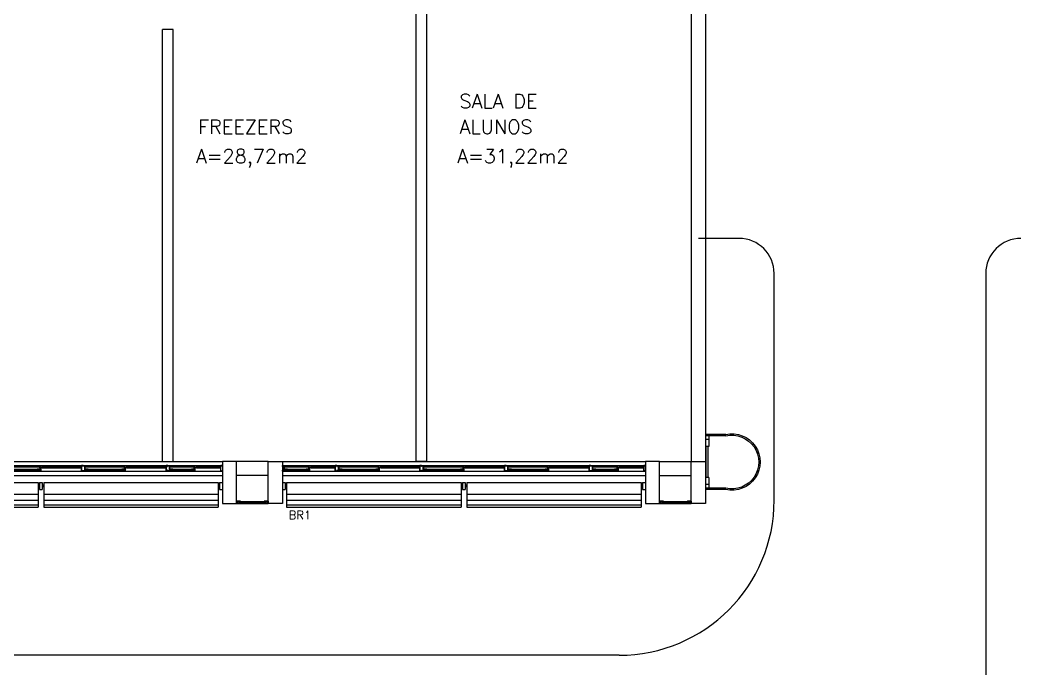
# Model space of a CAD drawing. Header units: millimetres. Extents: x 2128 to 2646, y 1972 to 2207.
# Drawn here: x 2289.74 to 2303.94, y 2124.57 to 2133.77 of the extents above; entities that cross this region are included whole.
import ezdxf

# ---------------------------------------------------------------- set-up
doc = ezdxf.new("R2010")
doc.units = ezdxf.units.MM
doc.linetypes.add('DASHED2', pattern=[0.375, 0.25, -0.125])
for name, color, linetype in [('AR-ALV', 2, 'Continuous'), ('AR-BRISES', 1, 'Continuous'), ('AR-CALÇADA', 1, 'Continuous'), ('AR-ESQ', 1, 'Continuous'), ('AR-ESTC', 3, 'Continuous'), ('AR-PEITORIL', 1, 'Continuous'), ('BR-LINHAS', 1, 'Continuous'), ('BR-MONTANTE', 242, 'Continuous'), ('BR-PAINEL', 1, 'Continuous'), ('BR-SUPORTE', 1, 'Continuous'), ('BR-TEXTO', 2, 'Continuous'), ('DT-ESQ-BAGUETE-C', 1, 'Continuous'), ('DT-ESQ-BAGUETE-V', 1, 'Continuous'), ('DT-ESQ-CHAPA DOBRADA-V', 1, 'Continuous'), ('DT-ESQ-PERFIL CADEIRA-C', 2, 'Continuous'), ('DT-ESQ-PERFIL CADEIRA-V', 2, 'Continuous'), ('DT-ESQ-PERFIL U SIMPLES-C', 2, 'Continuous'), ('DT-ESQ-PERFIL U-C', 2, 'Continuous'), ('DT-ESQ-PERFIL U-V', 1, 'Continuous'), ('DT-ESQ-VENEZIANA-C', 1, 'Continuous'), ('DT-ESQ-VENEZIANA-V', 1, 'Continuous'), ('DT-ESQ-VIDRO-C', 2, 'Continuous'), ('DT-TXTMOD', 1, 'Continuous'), ('EQUIPAMENTO', 2, 'Continuous'), ('TEXTO', 2, 'Continuous'), ('Área', 2, 'Continuous')]:
    doc.layers.add(name, color=color, linetype=linetype)
doc.styles.add('S10', font='simplex.shx', dxfattribs={"height": 0.1})
doc.styles.add('S12', font='simplex.shx', dxfattribs={"width": 1.1, "height": 0.12})
doc.styles.add('UNB-100', font='simplex.shx', dxfattribs={"height": 0.2})

# ---------------------------------------------------------------- blocks, each defined once
blk = doc.blocks.new('EF40-P')
at = {"layer": 'DT-ESQ-BAGUETE-C', "ltscale": 0.1}
for points in [[(0.073, -0.125), (0.06, -0.125), (0.06, -0.124), (0.073, -0.124, 0.414214), (0.073, -0.123), (0.073, -0.112, 0.414214), (0.073, -0.112), (0.06, -0.112), (0.06, -0.11), (0.073, -0.11, -0.414214), (0.075, -0.112), (0.075, -0.124, -0.414214)], [(0.339, -0.125), (0.352, -0.125), (0.352, -0.124), (0.34, -0.124, -0.414214), (0.339, -0.123), (0.339, -0.112, -0.414214), (0.34, -0.112), (0.352, -0.112), (0.352, -0.11), (0.339, -0.11, 0.414214), (0.337, -0.112), (0.337, -0.124, 0.414214)], [(0.422, -0.08), (0.409, -0.08), (0.409, -0.079), (0.422, -0.079, 0.414214), (0.422, -0.078), (0.422, -0.067, 0.414214), (0.422, -0.067), (0.409, -0.067), (0.409, -0.065), (0.422, -0.065, -0.414214), (0.424, -0.067), (0.424, -0.079, -0.414214)], [(0.702, -0.08), (0.715, -0.08), (0.715, -0.079), (0.702, -0.079, -0.414214), (0.702, -0.078), (0.702, -0.067, -0.414214), (0.702, -0.067), (0.715, -0.067), (0.715, -0.065), (0.702, -0.065, 0.414214), (0.7, -0.067), (0.7, -0.079, 0.414214)], [(0.848, -0.125), (0.835, -0.125), (0.835, -0.124), (0.848, -0.124, 0.414214), (0.848, -0.123), (0.848, -0.112, 0.414214), (0.848, -0.112), (0.835, -0.112), (0.835, -0.11), (0.848, -0.11, -0.414214), (0.85, -0.112), (0.85, -0.124, -0.414214)], [(1.326, -0.125), (1.34, -0.125), (1.34, -0.124), (1.327, -0.124, -0.414214), (1.326, -0.123), (1.326, -0.112, -0.414214), (1.327, -0.112), (1.34, -0.112), (1.34, -0.11), (1.326, -0.11, 0.414214), (1.325, -0.112), (1.325, -0.124, 0.414214)], [(1.41, -0.08), (1.396, -0.08), (1.396, -0.079), (1.409, -0.079, 0.414214), (1.41, -0.078), (1.41, -0.067, 0.414214), (1.409, -0.067), (1.396, -0.067), (1.396, -0.065), (1.41, -0.065, -0.414214), (1.411, -0.067), (1.411, -0.079, -0.414214)], [(1.901, -0.08), (1.915, -0.08), (1.915, -0.079), (1.902, -0.079, -0.414214), (1.901, -0.078), (1.901, -0.067, -0.414214), (1.902, -0.067), (1.915, -0.067), (1.915, -0.065), (1.901, -0.065, 0.414214), (1.9, -0.067), (1.9, -0.079, 0.414214)], [(2.048, -0.125), (2.035, -0.125), (2.035, -0.124), (2.048, -0.124, 0.414214), (2.048, -0.123), (2.048, -0.112, 0.414214), (2.048, -0.112), (2.035, -0.112), (2.035, -0.11), (2.048, -0.11, -0.414214), (2.05, -0.112), (2.05, -0.124, -0.414214)], [(2.526, -0.125), (2.54, -0.125), (2.54, -0.124), (2.527, -0.124, -0.414214), (2.526, -0.123), (2.526, -0.112, -0.414214), (2.527, -0.112), (2.54, -0.112), (2.54, -0.11), (2.526, -0.11, 0.414214), (2.525, -0.112), (2.525, -0.124, 0.414214)], [(2.61, -0.08), (2.596, -0.08), (2.596, -0.079), (2.609, -0.079, 0.414214), (2.61, -0.078), (2.61, -0.067, 0.414214), (2.609, -0.067), (2.596, -0.067), (2.596, -0.065), (2.61, -0.065, -0.414214), (2.611, -0.067), (2.611, -0.079, -0.414214)], [(3.101, -0.08), (3.115, -0.08), (3.115, -0.079), (3.102, -0.079, -0.414214), (3.101, -0.078), (3.101, -0.067, -0.414214), (3.102, -0.067), (3.115, -0.067), (3.115, -0.065), (3.101, -0.065, 0.414214), (3.1, -0.067), (3.1, -0.079, 0.414214)], [(3.248, -0.125), (3.235, -0.125), (3.235, -0.124), (3.248, -0.124, 0.414214), (3.248, -0.123), (3.248, -0.112, 0.414214), (3.248, -0.112), (3.235, -0.112), (3.235, -0.11), (3.248, -0.11, -0.414214), (3.25, -0.112), (3.25, -0.124, -0.414214)], [(3.726, -0.125), (3.74, -0.125), (3.74, -0.124), (3.727, -0.124, -0.414214), (3.726, -0.123), (3.726, -0.112, -0.414214), (3.727, -0.112), (3.74, -0.112), (3.74, -0.11), (3.726, -0.11, 0.414214), (3.725, -0.112), (3.725, -0.124, 0.414214)], [(3.81, -0.08), (3.796, -0.08), (3.796, -0.079), (3.809, -0.079, 0.414214), (3.81, -0.078), (3.81, -0.067, 0.414214), (3.809, -0.067), (3.796, -0.067), (3.796, -0.065), (3.81, -0.065, -0.414214), (3.811, -0.067), (3.811, -0.079, -0.414214)], [(4.301, -0.08), (4.315, -0.08), (4.315, -0.079), (4.302, -0.079, -0.414214), (4.301, -0.078), (4.301, -0.067, -0.414214), (4.302, -0.067), (4.315, -0.067), (4.315, -0.065), (4.301, -0.065, 0.414214), (4.3, -0.067), (4.3, -0.079, 0.414214)], [(4.448, -0.125), (4.435, -0.125), (4.435, -0.124), (4.448, -0.124, 0.414214), (4.448, -0.123), (4.448, -0.112, 0.414214), (4.448, -0.112), (4.435, -0.112), (4.435, -0.11), (4.448, -0.11, -0.414214), (4.45, -0.112), (4.45, -0.124, -0.414214)], [(4.714, -0.125), (4.727, -0.125), (4.727, -0.124), (4.714, -0.124, -0.414214), (4.714, -0.123), (4.714, -0.112, -0.414214), (4.714, -0.112), (4.727, -0.112), (4.727, -0.11), (4.714, -0.11, 0.414214), (4.712, -0.112), (4.712, -0.124, 0.414214)], [(4.797, -0.08), (4.784, -0.08), (4.784, -0.079), (4.797, -0.079, 0.414214), (4.797, -0.078), (4.797, -0.067, 0.414214), (4.797, -0.067), (4.784, -0.067), (4.784, -0.065), (4.797, -0.065, -0.414214), (4.799, -0.067), (4.799, -0.079, -0.414214)], [(5.076, -0.08), (5.09, -0.08), (5.09, -0.079), (5.077, -0.079, -0.414214), (5.076, -0.078), (5.076, -0.067, -0.414214), (5.077, -0.067), (5.09, -0.067), (5.09, -0.065), (5.076, -0.065, 0.414214), (5.075, -0.067), (5.075, -0.079, 0.414214)]]:
    blk.add_lwpolyline(points, format="xyb", close=True, dxfattribs=at)
at = {"layer": 'DT-ESQ-BAGUETE-V', "ltscale": 0.1}
for p, q in [((0.073, -0.11), (0.339, -0.11)), ((0.422, -0.065), (0.702, -0.065)), ((0.848, -0.11), (1.326, -0.11)), ((1.41, -0.065), (1.901, -0.065)), ((2.048, -0.11), (2.526, -0.11)), ((2.61, -0.065), (3.101, -0.065)), ((3.248, -0.11), (3.726, -0.11)), ((3.81, -0.065), (4.301, -0.065)), ((4.448, -0.11), (4.714, -0.11)), ((4.797, -0.065), (5.076, -0.065))]:
    blk.add_line(p, q, dxfattribs=at)
at = {"layer": 'DT-ESQ-CHAPA DOBRADA-V', "ltscale": 0.1}
for p, q in [((0.025, -0.077), (0.374, -0.077)), ((0.025, -0.08), (0.374, -0.08)), ((0.8, -0.077), (1.361, -0.077)), ((0.8, -0.08), (1.361, -0.08)), ((2, -0.077), (2.561, -0.077)), ((2, -0.08), (2.561, -0.08)), ((3.2, -0.077), (3.761, -0.077)), ((3.2, -0.08), (3.761, -0.08)), ((4.4, -0.077), (4.749, -0.077)), ((4.4, -0.08), (4.749, -0.08))]:
    blk.add_line(p, q, dxfattribs=at)
at = {"layer": 'DT-ESQ-PERFIL CADEIRA-C', "ltscale": 0.1}
for p, q in [((0.025, -0.134), (0.073, -0.134)), ((0.385, -0.134), (0.339, -0.134)), ((0.376, -0.088), (0.422, -0.088)), ((0.75, -0.088), (0.702, -0.088)), ((0.8, -0.134), (0.848, -0.134)), ((1.373, -0.134), (1.326, -0.134)), ((1.363, -0.088), (1.41, -0.088)), ((1.95, -0.088), (1.901, -0.088)), ((2, -0.134), (2.048, -0.134)), ((2.573, -0.134), (2.526, -0.134)), ((2.563, -0.088), (2.61, -0.088)), ((3.15, -0.088), (3.101, -0.088)), ((3.2, -0.134), (3.248, -0.134)), ((3.773, -0.134), (3.726, -0.134)), ((3.763, -0.088), (3.81, -0.088)), ((4.35, -0.088), (4.301, -0.088)), ((4.4, -0.134), (4.448, -0.134)), ((4.76, -0.134), (4.714, -0.134)), ((4.751, -0.088), (4.797, -0.088)), ((5.125, -0.088), (5.076, -0.088))]:
    blk.add_line(p, q, dxfattribs=at)
for points in [[(0.073, -0.135), (0.025, -0.135), (0.025, -0.134), (0.06, -0.134, -0.198912), (0.059, -0.133, -0.198913), (0.059, -0.132), (0.059, -0.112, 0.414214), (0.058, -0.112), (0.025, -0.112), (0.025, -0.11), (0.059, -0.11, -0.414214), (0.06, -0.112), (0.06, -0.124), (0.06, -0.125), (0.06, -0.132), (0.073, -0.132, -1)], [(0.339, -0.132, 1), (0.339, -0.135), (0.385, -0.135, 0.414214), (0.387, -0.133), (0.387, -0.112, 0.414214), (0.385, -0.11), (0.354, -0.11, 0.414214), (0.352, -0.112), (0.352, -0.132)], [(0.352, -0.134, 0.198913), (0.354, -0.133, 0.198913), (0.354, -0.132), (0.354, -0.112, -0.414214), (0.354, -0.112), (0.385, -0.112, -0.414214), (0.386, -0.112), (0.386, -0.133, -0.414214), (0.385, -0.134)], [(0.422, -0.087, -1), (0.422, -0.09), (0.376, -0.09, -0.414214), (0.374, -0.088), (0.374, -0.067, -0.414214), (0.376, -0.065), (0.407, -0.065, -0.414214), (0.409, -0.067), (0.409, -0.087)], [(0.409, -0.088, -0.198913), (0.408, -0.088, -0.198913), (0.407, -0.087), (0.407, -0.067, 0.414214), (0.407, -0.067), (0.376, -0.067, 0.414214), (0.375, -0.067), (0.375, -0.088, 0.414214), (0.376, -0.088)], [(0.702, -0.09), (0.75, -0.09), (0.75, -0.088), (0.715, -0.088, 0.198912), (0.716, -0.088, 0.198913), (0.716, -0.087), (0.716, -0.067, -0.414214), (0.717, -0.067), (0.75, -0.067), (0.75, -0.065), (0.716, -0.065, 0.414214), (0.715, -0.067), (0.715, -0.079), (0.715, -0.08), (0.715, -0.087), (0.702, -0.087, 1)], [(0.848, -0.135), (0.8, -0.135), (0.8, -0.134), (0.835, -0.134, -0.198912), (0.834, -0.133, -0.198913), (0.833, -0.132), (0.833, -0.112, 0.414214), (0.833, -0.112), (0.8, -0.112), (0.8, -0.11), (0.833, -0.11, -0.414214), (0.835, -0.112), (0.835, -0.124), (0.835, -0.125), (0.835, -0.132), (0.848, -0.132, -1)], [(1.326, -0.132, 1), (1.326, -0.135), (1.373, -0.135, 0.414214), (1.375, -0.133), (1.375, -0.112, 0.414214), (1.373, -0.11), (1.341, -0.11, 0.414214), (1.34, -0.112), (1.34, -0.132)], [(1.34, -0.134, 0.198913), (1.341, -0.133, 0.198913), (1.341, -0.132), (1.341, -0.112, -0.414214), (1.342, -0.112), (1.373, -0.112, -0.414214), (1.373, -0.112), (1.373, -0.133, -0.414214), (1.373, -0.134)], [(1.41, -0.087, -1), (1.41, -0.09), (1.363, -0.09, -0.414214), (1.361, -0.088), (1.361, -0.067, -0.414214), (1.363, -0.065), (1.395, -0.065, -0.414214), (1.396, -0.067), (1.396, -0.087)], [(1.396, -0.088, -0.198913), (1.395, -0.088, -0.198913), (1.395, -0.087), (1.395, -0.067, 0.414214), (1.394, -0.067), (1.363, -0.067, 0.414214), (1.363, -0.067), (1.363, -0.088, 0.414214), (1.363, -0.088)], [(1.901, -0.09), (1.95, -0.09), (1.95, -0.088), (1.915, -0.088, 0.198912), (1.916, -0.088, 0.198913), (1.916, -0.087), (1.916, -0.067, -0.414214), (1.917, -0.067), (1.95, -0.067), (1.95, -0.065), (1.916, -0.065, 0.414214), (1.915, -0.067), (1.915, -0.079), (1.915, -0.08), (1.915, -0.087), (1.901, -0.087, 1)], [(2.048, -0.135), (2, -0.135), (2, -0.134), (2.035, -0.134, -0.198912), (2.034, -0.133, -0.198913), (2.033, -0.132), (2.033, -0.112, 0.414214), (2.033, -0.112), (2, -0.112), (2, -0.11), (2.033, -0.11, -0.414214), (2.035, -0.112), (2.035, -0.124), (2.035, -0.125), (2.035, -0.132), (2.048, -0.132, -1)], [(2.526, -0.132, 1), (2.526, -0.135), (2.573, -0.135, 0.414214), (2.575, -0.133), (2.575, -0.112, 0.414214), (2.573, -0.11), (2.541, -0.11, 0.414214), (2.54, -0.112), (2.54, -0.132)], [(2.54, -0.134, 0.198913), (2.541, -0.133, 0.198913), (2.541, -0.132), (2.541, -0.112, -0.414214), (2.542, -0.112), (2.573, -0.112, -0.414214), (2.573, -0.112), (2.573, -0.133, -0.414214), (2.573, -0.134)], [(2.61, -0.087, -1), (2.61, -0.09), (2.563, -0.09, -0.414214), (2.561, -0.088), (2.561, -0.067, -0.414214), (2.563, -0.065), (2.595, -0.065, -0.414214), (2.596, -0.067), (2.596, -0.087)], [(2.596, -0.088, -0.198913), (2.595, -0.088, -0.198913), (2.595, -0.087), (2.595, -0.067, 0.414214), (2.594, -0.067), (2.563, -0.067, 0.414214), (2.563, -0.067), (2.563, -0.088, 0.414214), (2.563, -0.088)], [(3.101, -0.09), (3.15, -0.09), (3.15, -0.088), (3.115, -0.088, 0.198912), (3.116, -0.088, 0.198913), (3.116, -0.087), (3.116, -0.067, -0.414214), (3.117, -0.067), (3.15, -0.067), (3.15, -0.065), (3.116, -0.065, 0.414214), (3.115, -0.067), (3.115, -0.079), (3.115, -0.08), (3.115, -0.087), (3.101, -0.087, 1)], [(3.248, -0.135), (3.2, -0.135), (3.2, -0.134), (3.235, -0.134, -0.198912), (3.234, -0.133, -0.198913), (3.233, -0.132), (3.233, -0.112, 0.414214), (3.233, -0.112), (3.2, -0.112), (3.2, -0.11), (3.233, -0.11, -0.414214), (3.235, -0.112), (3.235, -0.124), (3.235, -0.125), (3.235, -0.132), (3.248, -0.132, -1)], [(3.726, -0.132, 1), (3.726, -0.135), (3.773, -0.135, 0.414214), (3.775, -0.133), (3.775, -0.112, 0.414214), (3.773, -0.11), (3.741, -0.11, 0.414214), (3.74, -0.112), (3.74, -0.132)], [(3.74, -0.134, 0.198913), (3.741, -0.133, 0.198913), (3.741, -0.132), (3.741, -0.112, -0.414214), (3.742, -0.112), (3.773, -0.112, -0.414214), (3.773, -0.112), (3.773, -0.133, -0.414214), (3.773, -0.134)], [(3.81, -0.087, -1), (3.81, -0.09), (3.763, -0.09, -0.414214), (3.761, -0.088), (3.761, -0.067, -0.414214), (3.763, -0.065), (3.795, -0.065, -0.414214), (3.796, -0.067), (3.796, -0.087)], [(3.796, -0.088, -0.198913), (3.795, -0.088, -0.198913), (3.795, -0.087), (3.795, -0.067, 0.414214), (3.794, -0.067), (3.763, -0.067, 0.414214), (3.763, -0.067), (3.763, -0.088, 0.414214), (3.763, -0.088)], [(4.301, -0.09), (4.35, -0.09), (4.35, -0.088), (4.315, -0.088, 0.198912), (4.316, -0.088, 0.198913), (4.316, -0.087), (4.316, -0.067, -0.414214), (4.317, -0.067), (4.35, -0.067), (4.35, -0.065), (4.316, -0.065, 0.414214), (4.315, -0.067), (4.315, -0.079), (4.315, -0.08), (4.315, -0.087), (4.301, -0.087, 1)], [(4.448, -0.135), (4.4, -0.135), (4.4, -0.134), (4.435, -0.134, -0.198912), (4.434, -0.133, -0.198913), (4.433, -0.132), (4.433, -0.112, 0.414214), (4.433, -0.112), (4.4, -0.112), (4.4, -0.11), (4.433, -0.11, -0.414214), (4.435, -0.112), (4.435, -0.124), (4.435, -0.125), (4.435, -0.132), (4.448, -0.132, -1)], [(4.714, -0.132, 1), (4.714, -0.135), (4.76, -0.135, 0.414214), (4.762, -0.133), (4.762, -0.112, 0.414214), (4.76, -0.11), (4.729, -0.11, 0.414214), (4.727, -0.112), (4.727, -0.132)], [(4.727, -0.134, 0.198913), (4.729, -0.133, 0.198913), (4.729, -0.132), (4.729, -0.112, -0.414214), (4.729, -0.112), (4.76, -0.112, -0.414214), (4.761, -0.112), (4.761, -0.133, -0.414214), (4.76, -0.134)], [(4.797, -0.087, -1), (4.797, -0.09), (4.751, -0.09, -0.414214), (4.749, -0.088), (4.749, -0.067, -0.414214), (4.751, -0.065), (4.782, -0.065, -0.414214), (4.784, -0.067), (4.784, -0.087)], [(4.784, -0.088, -0.198913), (4.783, -0.088, -0.198913), (4.782, -0.087), (4.782, -0.067, 0.414214), (4.782, -0.067), (4.751, -0.067, 0.414214), (4.75, -0.067), (4.75, -0.088, 0.414214), (4.751, -0.088)], [(5.076, -0.09), (5.125, -0.09), (5.125, -0.088), (5.09, -0.088, 0.198912), (5.091, -0.088, 0.198913), (5.091, -0.087), (5.091, -0.067, -0.414214), (5.092, -0.067), (5.125, -0.067), (5.125, -0.065), (5.091, -0.065, 0.414214), (5.09, -0.067), (5.09, -0.079), (5.09, -0.08), (5.09, -0.087), (5.076, -0.087, 1)]]:
    blk.add_lwpolyline(points, format="xyb", close=True, dxfattribs=at)
at = {"layer": 'DT-ESQ-PERFIL CADEIRA-V', "ltscale": 0.1}
for p, q in [((0.073, -0.135), (0.339, -0.135)), ((0.407, -0.09), (0.702, -0.09)), ((0.848, -0.135), (1.326, -0.135)), ((1.395, -0.09), (1.901, -0.09)), ((2.048, -0.135), (2.526, -0.135)), ((2.595, -0.09), (3.101, -0.09)), ((3.248, -0.135), (3.726, -0.135)), ((3.795, -0.09), (4.301, -0.09)), ((4.448, -0.135), (4.714, -0.135)), ((4.782, -0.09), (5.076, -0.09))]:
    blk.add_line(p, q, dxfattribs=at)
at = {"layer": 'DT-ESQ-PERFIL U SIMPLES-C', "ltscale": 0.1}
for points in [[(0.376, -0.102), (0.384, -0.102), (0.384, -0.1), (0.376, -0.1, -0.414214), (0.375, -0.1), (0.375, -0.092, -0.414214), (0.376, -0.091), (0.384, -0.091), (0.384, -0.09), (0.376, -0.09, 0.414214), (0.374, -0.092), (0.374, -0.1, 0.414214)], [(0.385, -0.098), (0.377, -0.098), (0.377, -0.1), (0.385, -0.1, -0.414214), (0.386, -0.1), (0.386, -0.108, -0.414214), (0.385, -0.109), (0.377, -0.109), (0.377, -0.11), (0.385, -0.11, 0.414214), (0.387, -0.108), (0.387, -0.1, 0.414214)], [(1.363, -0.102), (1.371, -0.102), (1.371, -0.1), (1.363, -0.1, -0.414214), (1.363, -0.1), (1.363, -0.092, -0.414214), (1.363, -0.091), (1.371, -0.091), (1.371, -0.09), (1.363, -0.09, 0.414214), (1.361, -0.092), (1.361, -0.1, 0.414214)], [(1.373, -0.098), (1.365, -0.098), (1.365, -0.1), (1.373, -0.1, -0.414214), (1.373, -0.1), (1.373, -0.108, -0.414214), (1.373, -0.109), (1.365, -0.109), (1.365, -0.11), (1.373, -0.11, 0.414214), (1.375, -0.108), (1.375, -0.1, 0.414214)], [(2.563, -0.102), (2.571, -0.102), (2.571, -0.1), (2.563, -0.1, -0.414214), (2.563, -0.1), (2.563, -0.092, -0.414214), (2.563, -0.091), (2.571, -0.091), (2.571, -0.09), (2.563, -0.09, 0.414214), (2.561, -0.092), (2.561, -0.1, 0.414214)], [(2.573, -0.098), (2.565, -0.098), (2.565, -0.1), (2.573, -0.1, -0.414214), (2.573, -0.1), (2.573, -0.108, -0.414214), (2.573, -0.109), (2.565, -0.109), (2.565, -0.11), (2.573, -0.11, 0.414214), (2.575, -0.108), (2.575, -0.1, 0.414214)], [(3.763, -0.102), (3.771, -0.102), (3.771, -0.1), (3.763, -0.1, -0.414214), (3.763, -0.1), (3.763, -0.092, -0.414214), (3.763, -0.091), (3.771, -0.091), (3.771, -0.09), (3.763, -0.09, 0.414214), (3.761, -0.092), (3.761, -0.1, 0.414214)], [(3.773, -0.098), (3.765, -0.098), (3.765, -0.1), (3.773, -0.1, -0.414214), (3.773, -0.1), (3.773, -0.108, -0.414214), (3.773, -0.109), (3.765, -0.109), (3.765, -0.11), (3.773, -0.11, 0.414214), (3.775, -0.108), (3.775, -0.1, 0.414214)], [(4.751, -0.102), (4.759, -0.102), (4.759, -0.1), (4.751, -0.1, -0.414214), (4.75, -0.1), (4.75, -0.092, -0.414214), (4.751, -0.091), (4.759, -0.091), (4.759, -0.09), (4.751, -0.09, 0.414214), (4.749, -0.092), (4.749, -0.1, 0.414214)], [(4.76, -0.098), (4.752, -0.098), (4.752, -0.1), (4.76, -0.1, -0.414214), (4.761, -0.1), (4.761, -0.108, -0.414214), (4.76, -0.109), (4.752, -0.109), (4.752, -0.11), (4.76, -0.11, 0.414214), (4.762, -0.108), (4.762, -0.1, 0.414214)]]:
    blk.add_lwpolyline(points, format="xyb", close=True, dxfattribs=at)
at = {"layer": 'DT-ESQ-PERFIL U-C', "ltscale": 0.1}
for points in [[(0, -0.062, -0.414214), (0.001, -0.06), (0.023, -0.06, -0.414214), (0.025, -0.062), (0.025, -0.139, -0.414214), (0.023, -0.14), (0.001, -0.14, -0.414214), (0, -0.139), (0, -0.125), (0.001, -0.125), (0.001, -0.138, 0.414214), (0.002, -0.139), (0.023, -0.139, 0.414214), (0.023, -0.138), (0.023, -0.062, 0.414214), (0.023, -0.062), (0.002, -0.062, 0.414214), (0.001, -0.062), (0.001, -0.075), (0, -0.075)], [(0.775, -0.062, 0.414214), (0.773, -0.06), (0.751, -0.06, 0.414214), (0.75, -0.062), (0.75, -0.139, 0.414214), (0.751, -0.14), (0.773, -0.14, 0.414214), (0.775, -0.139), (0.775, -0.125), (0.773, -0.125), (0.773, -0.138, -0.414214), (0.773, -0.139), (0.752, -0.139, -0.414214), (0.751, -0.138), (0.751, -0.062, -0.414214), (0.752, -0.062), (0.773, -0.062, -0.414214), (0.773, -0.062), (0.773, -0.075), (0.775, -0.075)], [(0.775, -0.062, -0.414214), (0.776, -0.06), (0.798, -0.06, -0.414214), (0.8, -0.062), (0.8, -0.139, -0.414214), (0.798, -0.14), (0.776, -0.14, -0.414214), (0.775, -0.139), (0.775, -0.125), (0.776, -0.125), (0.776, -0.138, 0.414214), (0.777, -0.139), (0.798, -0.139, 0.414214), (0.798, -0.138), (0.798, -0.062, 0.414214), (0.798, -0.062), (0.777, -0.062, 0.414214), (0.776, -0.062), (0.776, -0.075), (0.775, -0.075)], [(1.975, -0.062, 0.414214), (1.973, -0.06), (1.951, -0.06, 0.414214), (1.95, -0.062), (1.95, -0.139, 0.414214), (1.951, -0.14), (1.973, -0.14, 0.414214), (1.975, -0.139), (1.975, -0.125), (1.973, -0.125), (1.973, -0.138, -0.414214), (1.973, -0.139), (1.952, -0.139, -0.414214), (1.951, -0.138), (1.951, -0.062, -0.414214), (1.952, -0.062), (1.973, -0.062, -0.414214), (1.973, -0.062), (1.973, -0.075), (1.975, -0.075)], [(1.975, -0.062, -0.414214), (1.976, -0.06), (1.998, -0.06, -0.414214), (2, -0.062), (2, -0.139, -0.414214), (1.998, -0.14), (1.976, -0.14, -0.414214), (1.975, -0.139), (1.975, -0.125), (1.976, -0.125), (1.976, -0.138, 0.414214), (1.977, -0.139), (1.998, -0.139, 0.414214), (1.998, -0.138), (1.998, -0.062, 0.414214), (1.998, -0.062), (1.977, -0.062, 0.414214), (1.976, -0.062), (1.976, -0.075), (1.975, -0.075)], [(3.175, -0.062, 0.414214), (3.173, -0.06), (3.151, -0.06, 0.414214), (3.15, -0.062), (3.15, -0.139, 0.414214), (3.151, -0.14), (3.173, -0.14, 0.414214), (3.175, -0.139), (3.175, -0.125), (3.173, -0.125), (3.173, -0.138, -0.414214), (3.173, -0.139), (3.152, -0.139, -0.414214), (3.151, -0.138), (3.151, -0.062, -0.414214), (3.152, -0.062), (3.173, -0.062, -0.414214), (3.173, -0.062), (3.173, -0.075), (3.175, -0.075)], [(3.175, -0.062, -0.414214), (3.176, -0.06), (3.198, -0.06, -0.414214), (3.2, -0.062), (3.2, -0.139, -0.414214), (3.198, -0.14), (3.176, -0.14, -0.414214), (3.175, -0.139), (3.175, -0.125), (3.176, -0.125), (3.176, -0.138, 0.414214), (3.177, -0.139), (3.198, -0.139, 0.414214), (3.198, -0.138), (3.198, -0.062, 0.414214), (3.198, -0.062), (3.177, -0.062, 0.414214), (3.176, -0.062), (3.176, -0.075), (3.175, -0.075)], [(4.375, -0.062, 0.414214), (4.373, -0.06), (4.351, -0.06, 0.414214), (4.35, -0.062), (4.35, -0.139, 0.414214), (4.351, -0.14), (4.373, -0.14, 0.414214), (4.375, -0.139), (4.375, -0.125), (4.373, -0.125), (4.373, -0.138, -0.414214), (4.373, -0.139), (4.352, -0.139, -0.414214), (4.351, -0.138), (4.351, -0.062, -0.414214), (4.352, -0.062), (4.373, -0.062, -0.414214), (4.373, -0.062), (4.373, -0.075), (4.375, -0.075)], [(4.375, -0.062, -0.414214), (4.376, -0.06), (4.398, -0.06, -0.414214), (4.4, -0.062), (4.4, -0.139, -0.414214), (4.398, -0.14), (4.376, -0.14, -0.414214), (4.375, -0.139), (4.375, -0.125), (4.376, -0.125), (4.376, -0.138, 0.414214), (4.377, -0.139), (4.398, -0.139, 0.414214), (4.398, -0.138), (4.398, -0.062, 0.414214), (4.398, -0.062), (4.377, -0.062, 0.414214), (4.376, -0.062), (4.376, -0.075), (4.375, -0.075)], [(5.15, -0.062, 0.414214), (5.148, -0.06), (5.126, -0.06, 0.414214), (5.125, -0.062), (5.125, -0.139, 0.414214), (5.126, -0.14), (5.148, -0.14, 0.414214), (5.15, -0.139), (5.15, -0.125), (5.148, -0.125), (5.148, -0.138, -0.414214), (5.148, -0.139), (5.127, -0.139, -0.414214), (5.126, -0.138), (5.126, -0.062, -0.414214), (5.127, -0.062), (5.148, -0.062, -0.414214), (5.148, -0.062), (5.148, -0.075), (5.15, -0.075)]]:
    blk.add_lwpolyline(points, format="xyb", close=True, dxfattribs=at)
at = {"layer": 'DT-ESQ-PERFIL U-V', "ltscale": 0.1}
for p, q in [((0.023, -0.06), (0.751, -0.06)), ((0.023, -0.14), (0.751, -0.14)), ((0.798, -0.06), (1.951, -0.06)), ((0.798, -0.14), (1.951, -0.14)), ((1.998, -0.06), (3.151, -0.06)), ((1.998, -0.14), (3.151, -0.14)), ((3.198, -0.06), (4.351, -0.06)), ((3.198, -0.14), (4.351, -0.14)), ((4.398, -0.06), (5.126, -0.06)), ((4.398, -0.14), (5.126, -0.14))]:
    blk.add_line(p, q, dxfattribs=at)
at = {"layer": 'DT-ESQ-VIDRO-C', "ltscale": 0.1}
for points in [[(0.063, -0.13), (0.063, -0.127), (0.349, -0.127), (0.349, -0.13)], [(0.713, -0.085), (0.713, -0.082), (0.412, -0.082), (0.412, -0.085)], [(0.838, -0.13), (0.838, -0.127), (1.337, -0.127), (1.337, -0.13)], [(1.912, -0.085), (1.912, -0.082), (1.399, -0.082), (1.399, -0.085)], [(2.038, -0.13), (2.038, -0.127), (2.537, -0.127), (2.537, -0.13)], [(3.112, -0.085), (3.112, -0.082), (2.599, -0.082), (2.599, -0.085)], [(3.238, -0.13), (3.238, -0.127), (3.737, -0.127), (3.737, -0.13)], [(4.312, -0.085), (4.312, -0.082), (3.799, -0.082), (3.799, -0.085)], [(4.438, -0.13), (4.438, -0.127), (4.724, -0.127), (4.724, -0.13)], [(5.087, -0.085), (5.087, -0.082), (4.786, -0.082), (4.786, -0.085)]]:
    blk.add_lwpolyline(points, close=True, dxfattribs=at)
at = {"layer": 'DT-TXTMOD', "ltscale": 0.1, "style": 'S10', "flags": 3}
for tag, p in [('M01', (0.025, -0.28)), ('M02', (0.325, -0.28)), ('M03', (0.627, -0.28)), ('M04', (0.929, -0.28)), ('M05', (1.231, -0.28)), ('M06', (1.532, -0.28)), ('M07', (1.834, -0.28)), ('M08', (2.136, -0.28)), ('M09', (2.438, -0.28)), ('M10', (2.739, -0.28)), ('M11', (3.041, -0.28)), ('M12', (3.343, -0.28)), ('M13', (3.645, -0.28)), ('M14', (3.946, -0.28)), ('M15', (4.248, -0.28)), ('M16', (4.55, -0.28)), ('M17', (4.852, -0.28))]:
    blk.add_attdef(tag, p, '', height=0.1, dxfattribs=at)
blk = doc.blocks.new('BR-MODULO1')
at = {"layer": 'BR-LINHAS'}
for p, q in [((0.06, -0.265), (2.535, -0.265)), ((2.615, -0.265), (5.09, -0.265)), ((0.06, -0.352), (2.535, -0.352)), ((0.06, -0.415), (2.535, -0.415)), ((2.615, -0.352), (5.09, -0.352)), ((2.615, -0.415), (5.09, -0.415))]:
    blk.add_line(p, q, dxfattribs=at)
at = {"layer": 'BR-MONTANTE'}
for p, q in [((0, -0.1), (0, -0.2)), ((0, -0.1), (0.04, -0.1)), ((0.04, -0.1), (0.04, -0.2)), ((2.555, -0.1), (2.595, -0.1)), ((2.555, -0.1), (2.555, -0.2)), ((2.595, -0.1), (2.595, -0.2)), ((5.11, -0.1), (5.11, -0.2)), ((5.11, -0.1), (5.15, -0.1)), ((5.15, -0.1), (5.15, -0.2)), ((0, -0.2), (0.04, -0.2)), ((2.555, -0.2), (2.595, -0.2)), ((5.11, -0.2), (5.15, -0.2))]:
    blk.add_line(p, q, dxfattribs=at)
at = {"layer": 'BR-PAINEL'}
for p, q in [((0.06, -0.1), (2.535, -0.1)), ((0.06, -0.1), (0.06, -0.45)), ((2.535, -0.1), (2.535, -0.45)), ((2.615, -0.1), (2.615, -0.45)), ((2.615, -0.1), (5.09, -0.1)), ((5.09, -0.1), (5.09, -0.45)), ((0.06, -0.45), (2.535, -0.45)), ((2.615, -0.45), (5.09, -0.45))]:
    blk.add_line(p, q, dxfattribs=at)
at = {"layer": 'BR-SUPORTE'}
for p, q in [((0.04, -0.14), (0.06, -0.14)), ((0.05, -0.14), (0.05, -0.16)), ((2.535, -0.14), (2.555, -0.14)), ((2.545, -0.14), (2.545, -0.16)), ((2.615, -0.14), (2.595, -0.14)), ((2.605, -0.14), (2.605, -0.16)), ((5.09, -0.14), (5.11, -0.14)), ((5.1, -0.14), (5.1, -0.16)), ((0.04, -0.16), (0.06, -0.16)), ((2.535, -0.16), (2.555, -0.16)), ((2.615, -0.16), (2.595, -0.16)), ((5.09, -0.16), (5.11, -0.16))]:
    blk.add_line(p, q, dxfattribs=at)
blk = doc.blocks.new('EF01C-P')
at = {"layer": 'DT-ESQ-BAGUETE-C', "ltscale": 0.1}
for points in [[(0.002, 0.035), (0.015, 0.035), (0.015, 0.033), (0.002, 0.033), (0.002, 0.005), (0.015, 0.005), (0.015, 0.004), (0.002, 0.004, -0.414214), (0, 0.005), (0, 0.033, -0.414214)], [(0.448, 0.035), (0.435, 0.035), (0.435, 0.033), (0.448, 0.033), (0.448, 0.005), (0.435, 0.005), (0.435, 0.004), (0.448, 0.004, 0.414214), (0.45, 0.005), (0.45, 0.033, 0.414214)]]:
    blk.add_lwpolyline(points, format="xyb", close=True, dxfattribs=at)
at = {"layer": 'DT-ESQ-PERFIL CADEIRA-C', "ltscale": 0.1}
for points in [[(0.01, 0.002), (0.01, 0.003), (0.002, 0.003, 1), (0.002, 0), (0.015, 0, 0.414214), (0.016, 0.002), (0.016, 0.033), (0.043, 0.033)], [(0.043, 0.006), (0.018, 0.006), (0.018, 0.016), (0.016, 0.016), (0.016, 0.006, 0.414214), (0.018, 0.005), (0.043, 0.005), (0.056, 0.005, 1), (0.056, 0.008), (0.043, 0.008), (0.043, 0.02), (0.043, 0.032), (0.056, 0.032, 1), (0.056, 0.035), (0.043, 0.035), (0.016, 0.035, 0.414214), (0.015, 0.033), (0.015, 0.002), (0.002, 0.002)], [(0.041, 0.02), (0.041, 0.032, -0.414214), (0.043, 0.033), (0.056, 0.033)], [(0.041, 0.02), (0.041, 0.008, 0.414214), (0.043, 0.006), (0.056, 0.006)], [(0.407, 0.006), (0.432, 0.006), (0.432, 0.016), (0.433, 0.016), (0.433, 0.006, -0.414214), (0.432, 0.005), (0.407, 0.005), (0.394, 0.005, -1), (0.394, 0.008), (0.407, 0.008), (0.407, 0.02), (0.407, 0.032), (0.394, 0.032, -1), (0.394, 0.035), (0.407, 0.035), (0.433, 0.035, -0.414214), (0.435, 0.033), (0.435, 0.002), (0.448, 0.002)], [(0.408, 0.02), (0.408, 0.032, 0.414214), (0.407, 0.033), (0.394, 0.033)], [(0.408, 0.02), (0.408, 0.008, -0.414214), (0.407, 0.006), (0.394, 0.006)], [(0.44, 0.002), (0.44, 0.003), (0.448, 0.003, -1), (0.448, 0), (0.435, 0, -0.414214), (0.433, 0.002), (0.433, 0.033), (0.407, 0.033)]]:
    blk.add_lwpolyline(points, format="xyb", dxfattribs=at)
at = {"layer": 'DT-ESQ-PERFIL CADEIRA-V', "ltscale": 0.1}
blk.add_line((0.015, 0), (0.435, 0), dxfattribs=at)
at = {"layer": 'DT-ESQ-VENEZIANA-C', "ltscale": 0.1}
for p, q in [((0.043, 0.011), (0.407, 0.011)), ((0.043, 0.009), (0.407, 0.009))]:
    blk.add_line(p, q, dxfattribs=at)
at = {"layer": 'DT-ESQ-VENEZIANA-V', "ltscale": 0.1}
blk.add_line((0.043, 0.031), (0.407, 0.031), dxfattribs=at)
at = {"layer": 'DT-TXTMOD', "ltscale": 0.1, "style": 'S10', "flags": 3}
blk.add_attdef('EF01C', (0.021, -0.14), '', height=0.1, dxfattribs=at)
blk = doc.blocks.new('escada tipo marinheiro')
at = {"layer": 'EQUIPAMENTO'}
for p, q in [((-0.338, 0.01), (-0.05, 0.01)), ((-0.05, 0.01), (-0.05, -0.16)), ((-0.34, -0.01), (-0.05, -0.01)), ((-0.1, -0.01), (-0.1, -0.16)), ((-0.1, -0.06), (-0.05, -0.06)), ((-0.1, -0.16), (-0.05, -0.16)), ((-0.09, -0.6), (-0.09, -0.16)), ((-0.06, -0.6), (-0.06, -0.16)), ((-0.1, -0.6), (-0.05, -0.6)), ((-0.1, -0.6), (-0.1, -0.75)), ((-0.1, -0.7), (-0.05, -0.7)), ((-0.05, -0.6), (-0.05, -0.77)), ((-0.34, -0.75), (-0.05, -0.75)), ((-0.338, -0.77), (-0.05, -0.77))]:
    blk.add_line(p, q, dxfattribs=at)
for radius, start, end in [(0.4, 77.1777, 282.8223), (0.38, 76.8427, 283.1573)]:
    blk.add_arc((-0.427, -0.38), radius, start, end, dxfattribs=at)

msp = doc.modelspace()

# ---------------------------------------------------------------- linework, layer by layer
at = {"layer": 'AR-ALV'}
for p, q in [((2295.361, 2127.515), (2295.361, 2135.84)), ((2295.511, 2127.515), (2295.511, 2135.84)), ((2299.261, 2135.84), (2299.261, 2127.515)), ((2299.461, 2135.84), (2299.461, 2127.515)), ((2291.761, 2127.515), (2291.761, 2133.64)), ((2291.911, 2133.64), (2291.761, 2133.64)), ((2291.911, 2127.515), (2291.911, 2133.64)), ((2291.761, 2127.515), (2291.911, 2127.515)), ((2293.261, 2127.515), (2292.811, 2127.515)), ((2295.511, 2127.515), (2295.361, 2127.515)), ((2298.811, 2127.515), (2299.261, 2127.515)), ((2293.261, 2127.315), (2292.811, 2127.315)), ((2298.811, 2127.315), (2299.261, 2127.315))]:
    msp.add_line(p, q, dxfattribs=at)
at = {"layer": 'AR-CALÇADA'}
for p, q in [((2299.936, 2130.678), (2299.361, 2130.678)), ((2300.436, 2126.915), (2300.436, 2130.178)), ((2303.436, 2130.178), (2303.436, 2116.765)), ((2298.236, 2124.765), (2289.161, 2124.765))]:
    msp.add_line(p, q, dxfattribs=at)
for centre, radius, start, end in [((2299.936, 2130.178), 0.5, 0, 90), ((2303.936, 2130.178), 0.5, 90, 180), ((2298.236, 2126.965), 2.2, 270, 0)]:
    msp.add_arc(centre, radius, start, end, dxfattribs=at)
at = {"layer": 'AR-ESTC'}
for p, q in [((2292.811, 2127.515), (2292.611, 2127.515)), ((2292.611, 2127.515), (2292.611, 2126.915)), ((2292.811, 2126.915), (2292.811, 2127.515)), ((2293.261, 2127.515), (2293.461, 2127.515)), ((2293.261, 2126.915), (2293.261, 2127.515)), ((2293.461, 2127.515), (2293.461, 2126.915)), ((2298.811, 2127.515), (2298.611, 2127.515)), ((2298.611, 2127.515), (2298.611, 2126.915)), ((2298.811, 2126.915), (2298.811, 2127.515)), ((2299.261, 2127.515), (2299.461, 2127.515)), ((2299.261, 2126.915), (2299.261, 2127.515)), ((2299.461, 2127.515), (2299.461, 2126.915)), ((2292.611, 2126.915), (2292.811, 2126.915)), ((2293.461, 2126.915), (2293.261, 2126.915)), ((2298.611, 2126.915), (2298.811, 2126.915)), ((2299.461, 2126.915), (2299.261, 2126.915))]:
    msp.add_line(p, q, dxfattribs=at)
at = {"layer": 'AR-PEITORIL'}
for p, q in [((2287.461, 2127.515), (2292.611, 2127.515)), ((2293.461, 2127.515), (2298.611, 2127.515)), ((2287.461, 2127.315), (2292.611, 2127.315)), ((2293.461, 2127.315), (2298.611, 2127.315))]:
    msp.add_line(p, q, dxfattribs=at)

# ---------------------------------------------------------------- block references
at = {"layer": 'AR-BRISES'}
ref = msp.add_blockref('BR-MODULO1', (2287.461, 2127.315), dxfattribs=at)
ref.add_attrib('BR', 'BR1', (2287.55, 2126.693), dxfattribs={"layer": 'BR-TEXTO', "height": 0.12, "style": 'S12'})
ref = msp.add_blockref('BR-MODULO1', (2293.461, 2127.315), dxfattribs=at)
ref.add_attrib('BR', 'BR1', (2293.55, 2126.693), dxfattribs={"layer": 'BR-TEXTO', "height": 0.12, "style": 'S12'})
at = {"layer": 'AR-ESQ', "linetype": 'DASHED2'}
for p in [(2287.461, 2127.515), (2293.461, 2127.515)]:
    msp.add_blockref('EF40-P', p, dxfattribs=at)
at = {"layer": 'AR-ESQ'}
for p in [(2292.811, 2126.915), (2298.811, 2126.915)]:
    msp.add_blockref('EF01C-P', p, dxfattribs=at)
at = {"layer": 'EQUIPAMENTO', "xscale": -1}
msp.add_blockref('escada tipo marinheiro', (2299.411, 2127.885), dxfattribs=at)

# ---------------------------------------------------------------- texts
at = {"layer": 'TEXTO', "style": 'UNB-100'}
for s, p in [('SALA DE', (2295.973, 2132.525)), ('FREEZERS', (2292.268, 2132.159)), ('ALUNOS', (2295.973, 2132.159))]:
    msp.add_text(s, height=0.2, dxfattribs=at).set_placement(p)
at = {"layer": 'Área', "style": 'UNB-100'}
for s, p in [('A=28,72m2', (2292.236, 2131.744)), ('A=31,22m2', (2295.941, 2131.744))]:
    msp.add_text(s, height=0.2, dxfattribs=at).set_placement(p)

doc.saveas('drawing.dxf')
